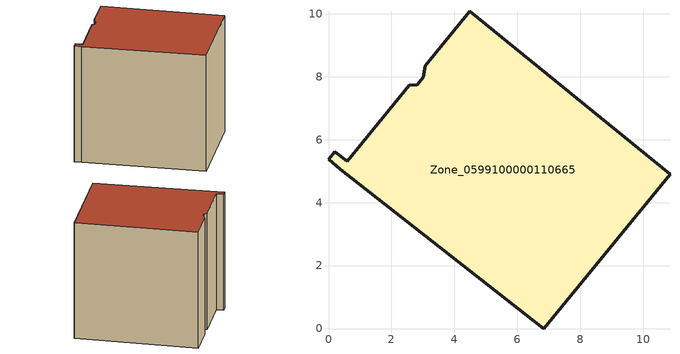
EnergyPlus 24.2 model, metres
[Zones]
Zone_0599100000110665
 floor ground (C_G): 0.59,5.32 2.57,7.74 2.82,7.75 3.01,7.99 3.07,8.35 4.49,10.07 10.85,4.91 6.85,0 0.38,5.06 0,5.38 0.2,5.62 z0
 wall outside (C_F): 6.85,0 10.85,4.91 4.49,10.07 3.07,8.35 3.01,7.99 2.82,7.75 2.57,7.74 0.59,5.32 0.2,5.62 0,5.38 0.38,5.06 6.85,0 z0:8.28
 roof outside (C_R): 2.57,7.74 0.59,5.32 0.2,5.62 0,5.38 0.38,5.06 6.85,0 10.85,4.91 4.49,10.07 3.07,8.35 3.01,7.99 2.82,7.75 z8.28
[BUILDING]
Pand.0599100000110665: North Axis=0; Terrain=City; Loads Convergence Tolerance Value=0.04; Temperature Convergence Tolerance Value=0.4; Solar Distribution=FullExterior; Maximum Number of Warmup Days=25; Minimum Number of Warmup Days=1
[Site:Location]
Rotterdam.The.Hague.AP_ZH_NLD Design_Conditions: Latitude=51.96; Longitude=4.45; Time Zone=1; Elevation=-4.5
[SITE:GROUNDTEMPERATURE:BUILDINGSURFACE]
18, 18, 18, 18, 18, 18, 18, 18, 18, 18, 18, 18
[MATERIAL] Thermal Absorptance=0.9; Solar Absorptance=0.7; Visible Absorptance=0.7
Name | Roughness | Thickness | Conductivity | Density | Specific Heat
G.TI.1946-1964 | MediumSmooth | 0.15 | 1 | 540 | 1210
F.TI.1946-1964 | Rough | 0.3 | 0.857143 | 1920 | 840
R.TI.1946-1964 | MediumRough | 0.2 | 0.277778 | 1500 | 1000
[CONSTRUCTION]
C_G: G.TI.1946-1964
C_F: F.TI.1946-1964
C_R: R.TI.1946-1964
[ZONE]
Zone_0599100000110665: Type=1; Multiplier=1; Ceiling Height=Autocalculate; Volume=Autocalculate; Floor Area=autocalculate; Part of Total Floor Area=Yes
[ZONEINFILTRATION:DESIGNFLOWRATE]
Infil_Zone_0599100000110665: Zone or ZoneList or Space or SpaceList=Zone_0599100000110665; Schedule=AlwaysOn; Design Flow Rate Calculation Method=Flow/Area; Flow Rate per Floor Area=0.003; Constant Term Coefficient=1; Temperature Term Coefficient=0; Velocity Term Coefficient=0; Velocity Squared Term Coefficient=0
[HVACTEMPLATE:ZONE:IDEALLOADSAIRSYSTEM]
Zone_0599100000110665: Maximum Heating Supply Air Temperature=50; Minimum Cooling Supply Air Temperature=13; Maximum Heating Supply Air Humidity Ratio=0.0156; Minimum Cooling Supply Air Humidity Ratio=0.0077; Heating Limit=NoLimit; Cooling Limit=NoLimit; Dehumidification Control Type=ConstantSensibleHeatRatio; Cooling Sensible Heat Ratio=0.7; Dehumidification Setpoint=60; Humidification Control Type=None; Humidification Setpoint=30; Outdoor Air Method=None; Outdoor Air Flow Rate per Person=0.00944; Outdoor Air Flow Rate per Zone Floor Area=0; Outdoor Air Flow Rate per Zone=0; Demand Controlled Ventilation Type=None; Outdoor Air Economizer Type=NoEconomizer; Heat Recovery Type=None; Sensible Heat Recovery Effectiveness=0.7; Latent Heat Recovery Effectiveness=0.65
[ZONECONTROL:THERMOSTAT]
ThermostatControl_Zone_0599100000110665: Zone or ZoneList=Zone_0599100000110665; Control Type Schedule=DualSetpointControlType; Control 1=Thermostat_Zone_0599100000110665; Temperature Difference Between Cutout And Setpoint=0
[THERMOSTATSETPOINT:DUALSETPOINT]
Thermostat_Zone_0599100000110665: Heating Setpoint Temperature Schedule=HeatingSetpoint_Zone_0599100000110665; Cooling Setpoint Temperature Schedule=CoolingSetpoint_Zone_0599100000110665
[SCHEDULE:COMPACT]
HeatingSetpoint_Zone_0599100000110665: Through: 12/31, For: AllDays, Until: 24:00, 21
CoolingSetpoint_Zone_0599100000110665: Through: 12/31, For: AllDays, Until: 24:00, 24
DualSetpointControlType: Through: 12/31, For: AllDays, Until: 24:00, 4
AlwaysOn: Through: 12/31, For: AllDays, Until: 24:00, 1
